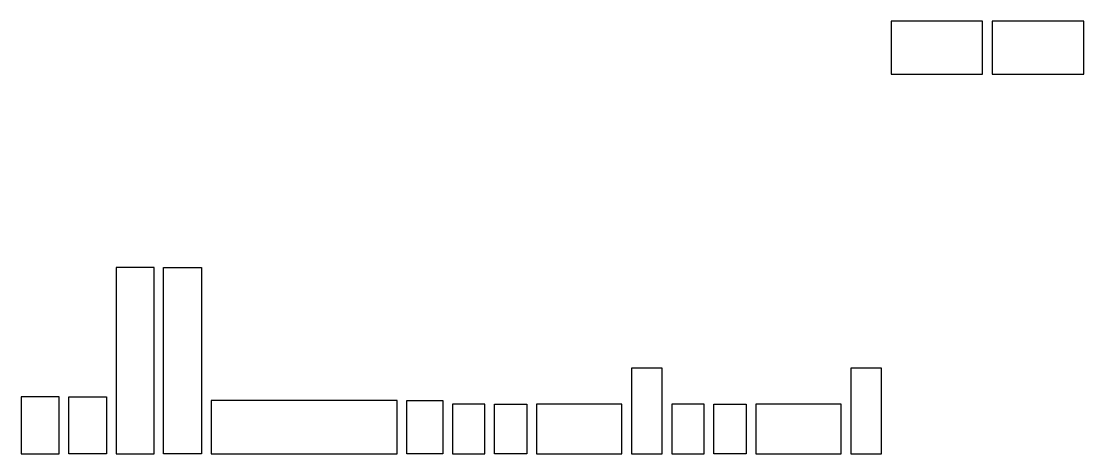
# Model space of a CAD drawing. Header units: metres. Extents: x 0 to 11.2, y 0 to 4.6.
import ezdxf

# ---------------------------------------------------------------- set-up
doc = ezdxf.new("R2010")
doc.units = ezdxf.units.M

msp = doc.modelspace()

# ---------------------------------------------------------------- linework, layer by layer
for points in [[(9.166, 4), (10.1315, 4), (10.1315, 4.556), (9.166, 4.556)], [(10.2315, 4), (11.197, 4), (11.197, 4.556), (10.2315, 4.556)], [(1, 0), (1.4, 0), (1.4, 1.962), (1, 1.962)], [(1.5, 1.962), (1.9, 1.962), (1.9, 0), (1.5, 0)], [(6.7545, 0), (6.7545, 0.9015), (6.4305, 0.9015), (6.4305, 0)], [(9.066, 0), (9.066, 0.9015), (8.742, 0.9015), (8.742, 0)], [(0, 0), (0.4, 0), (0.4, 0.6), (0, 0.6)], [(0.5, 0.6), (0.9, 0.6), (0.9, 0), (0.5, 0)], [(3.962, 0.562), (2, 0.562), (2, 0), (3.962, 0)], [(4.062, 0), (4.062, 0.562), (4.443, 0.562), (4.443, 0)], [(4.543, 0), (4.886, 0), (4.886, 0.524), (4.543, 0.524)], [(4.986, 0.524), (5.329, 0.524), (5.329, 0), (4.986, 0)], [(5.429, 0.524), (5.429, 0), (6.3305, 0), (6.3305, 0.524)], [(6.8545, 0), (7.1975, 0), (7.1975, 0.524), (6.8545, 0.524)], [(7.2975, 0.524), (7.6405, 0.524), (7.6405, 0), (7.2975, 0)], [(7.7405, 0.524), (7.7405, 0), (8.642, 0), (8.642, 0.524)]]:
    msp.add_lwpolyline(points, close=True)

doc.saveas('drawing.dxf')
